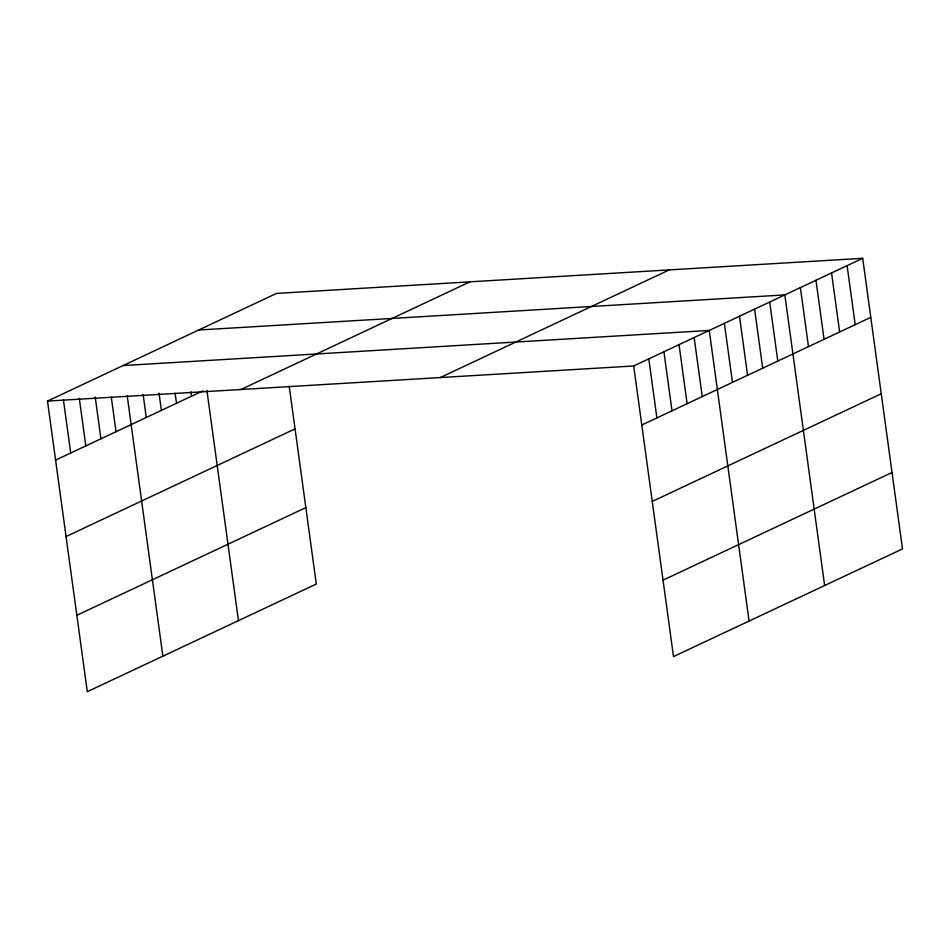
<?xml version="1.0" encoding="UTF-8"?>
<svg xmlns="http://www.w3.org/2000/svg" width="950" height="950" viewBox="0 0 950 950"><rect width="100%" height="100%" fill="white"/><g stroke="black" fill="none" stroke-linecap="round" stroke-linejoin="round"><path stroke-width="1.43" d="M289.216 386.258L316.303 584.024L87.305 691.695L47.5 401.09L276.498 293.419L862.695 258.305L902.5 548.91L673.502 656.581L633.697 365.976L862.695 258.305M55.587 460.121L202.944 390.842M240.944 389.5L469.941 281.829M66.061 536.536L295.058 428.866M440.254 377.566L669.251 269.895M76.843 615.279L305.841 507.609M641.784 425.018L870.782 317.348M652.246 501.434L881.244 393.763M663.029 580.165L892.026 472.494M198.645 330.018L784.831 294.916L824.636 585.521M123.073 365.56L709.258 330.446L749.075 621.051M47.5 401.09L633.697 365.976M847.115 265.632L855.202 324.662M831.547 272.947L839.634 331.989M815.979 280.274L824.066 339.304M800.399 287.589L808.486 346.631M769.714 302.017L777.801 361.059M754.609 309.13L762.696 368.161M739.492 316.231L747.579 375.274M724.375 323.344L732.462 382.375M694.153 337.547L702.24 396.589M679.036 344.66L687.123 403.691M663.919 351.761L672.006 410.804M648.803 358.874L656.889 417.905M206.934 390.533L238.45 620.635M191.021 391.851L191.615 396.162M175.121 393.193L176.498 403.275M159.018 393.098L161.381 410.376M143.118 394.452L146.276 417.489M127.217 395.794L162.877 656.165M111.304 397.136L116.043 431.704M95.214 397.053L100.926 438.805M79.301 398.394L85.821 445.906M63.401 399.736L70.704 453.019"/></g></svg>
